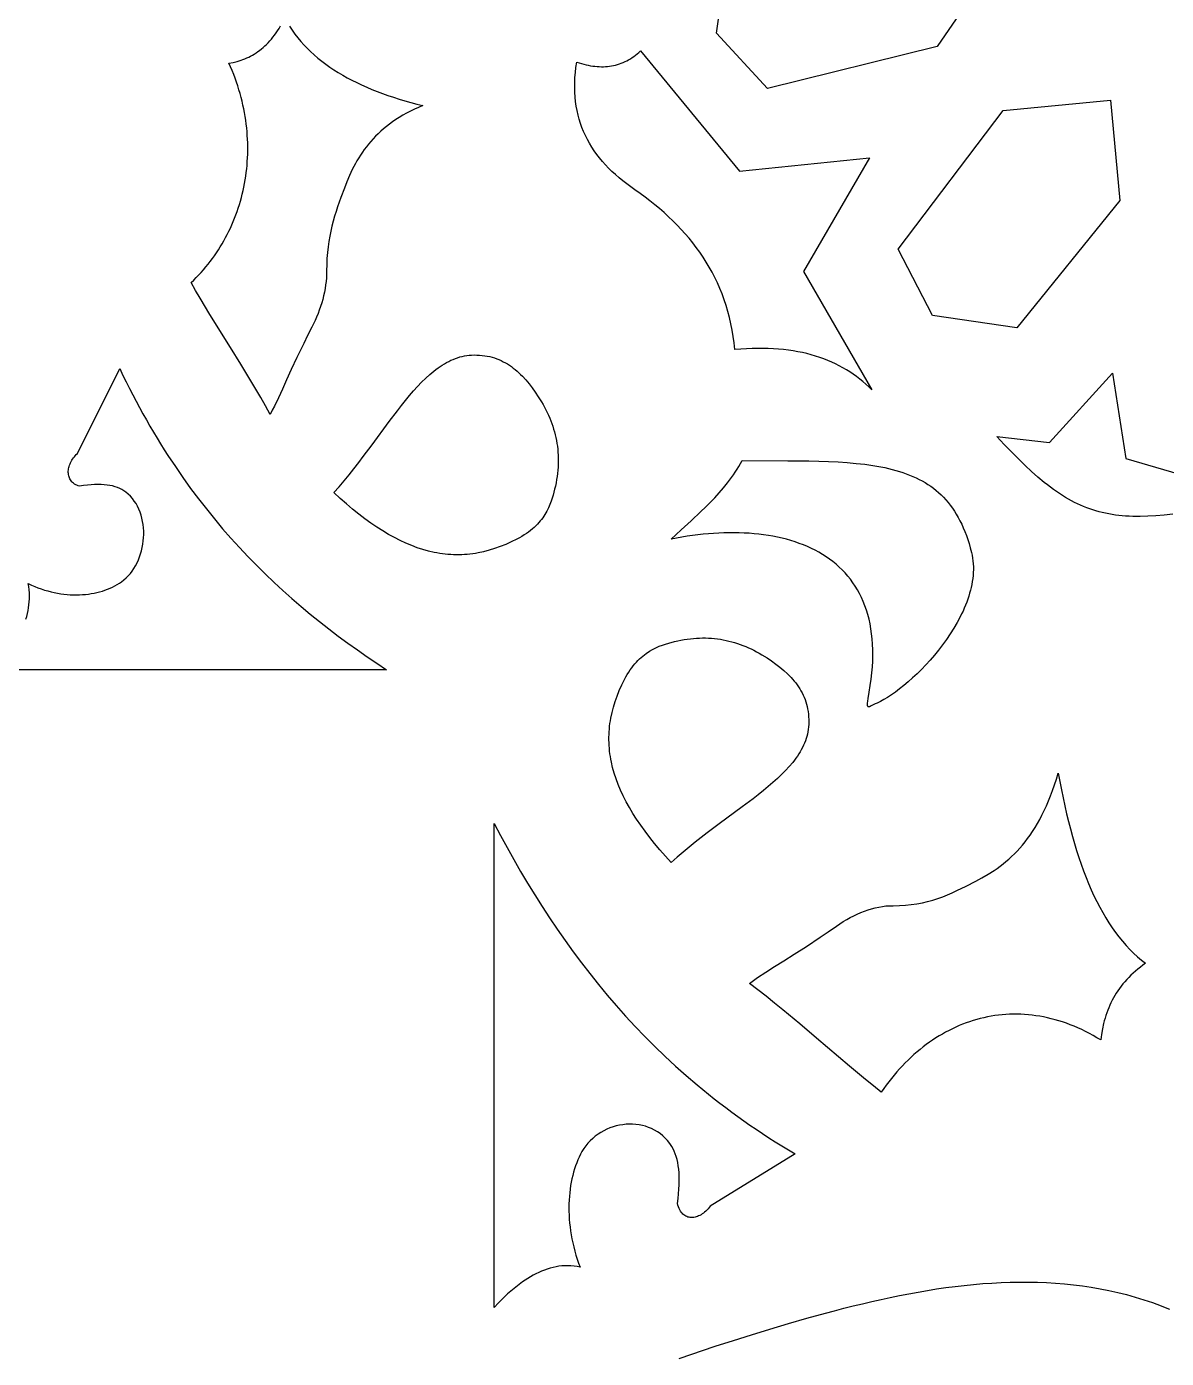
# Model space of a CAD drawing. Extents: x -575 to 575, y -425 to 425.
# Drawn here: x 411.7 to 468.5, y 250.7 to 317.1 of the extents above; entities that cross this region are included whole.
import ezdxf

# ---------------------------------------------------------------- set-up
doc = ezdxf.new("R2010")
doc.units = 0
doc.layers.add('LAYER_1', color=18, linetype='CONTINUOUS')

msp = doc.modelspace()

# ---------------------------------------------------------------- linework, layer by layer
at = {"layer": 'LAYER_1'}
for points in [[(459.839, 320.131), (457.074, 316.085), (448.628, 313.991), (446.075, 316.747), (446.613, 320.472), (455.017, 322.535)], [(447.231, 309.859), (453.698, 310.526), (450.406, 304.862), (453.815, 298.976), (453.672, 299.116), (453.524, 299.252), (453.372, 299.383), (453.217, 299.51), (453.057, 299.632), (452.893, 299.75), (452.725, 299.863), (452.552, 299.971), (452.376, 300.074), (452.195, 300.173), (452.009, 300.266), (451.819, 300.355), (451.625, 300.438), (451.426, 300.517), (451.222, 300.59), (451.014, 300.657), (450.801, 300.72), (450.583, 300.777), (450.36, 300.829), (450.132, 300.875), (449.9, 300.915), (449.662, 300.95), (449.419, 300.979), (449.171, 301.003), (448.918, 301.02), (448.66, 301.032), (448.396, 301.038), (448.127, 301.037), (447.853, 301.031), (447.573, 301.019), (447.287, 301), (446.996, 300.975), (446.961, 301.308), (446.916, 301.634), (446.862, 301.954), (446.8, 302.268), (446.729, 302.576), (446.649, 302.878), (446.561, 303.174), (446.465, 303.464), (446.36, 303.748), (446.248, 304.027), (446.127, 304.3), (445.999, 304.568), (445.864, 304.831), (445.72, 305.088), (445.57, 305.34), (445.412, 305.587), (445.247, 305.829), (445.076, 306.067), (444.897, 306.299), (444.712, 306.527), (444.52, 306.75), (444.322, 306.969), (444.118, 307.184), (443.907, 307.394), (443.691, 307.6), (443.468, 307.802), (443.24, 307.999), (443.007, 308.193), (442.767, 308.383), (442.523, 308.57), (442.273, 308.752), (442.019, 308.931), (441.81, 309.079), (441.609, 309.229), (441.414, 309.381), (441.226, 309.536), (441.046, 309.694), (440.873, 309.855), (440.707, 310.019), (440.548, 310.186), (440.397, 310.355), (440.253, 310.528), (440.116, 310.705), (439.988, 310.884), (439.866, 311.067), (439.753, 311.254), (439.648, 311.444), (439.55, 311.638), (439.46, 311.835), (439.379, 312.037), (439.305, 312.242), (439.24, 312.451), (439.183, 312.664), (439.134, 312.882), (439.093, 313.103), (439.061, 313.329), (439.038, 313.56), (439.023, 313.794), (439.017, 314.034), (439.02, 314.277), (439.031, 314.526), (439.051, 314.779), (439.081, 315.038), (439.119, 315.301), (439.353, 315.226), (439.582, 315.166), (439.695, 315.141), (439.807, 315.121), (439.917, 315.103), (440.027, 315.09), (440.135, 315.08), (440.242, 315.073), (440.347, 315.071), (440.452, 315.072), (440.555, 315.076), (440.658, 315.084), (440.759, 315.096), (440.858, 315.112), (440.957, 315.131), (441.054, 315.154), (441.151, 315.18), (441.246, 315.21), (441.339, 315.244), (441.432, 315.282), (441.524, 315.323), (441.614, 315.367), (441.703, 315.416), (441.791, 315.468), (441.878, 315.523), (441.963, 315.583), (442.048, 315.646), (442.131, 315.712), (442.213, 315.782), (442.294, 315.856)], [(466.166, 308.402), (461.031, 302.067), (456.832, 302.684), (455.132, 305.98), (460.355, 312.887), (465.709, 313.41)], [(434.144, 300.708), (434.278, 300.702), (434.409, 300.69), (434.536, 300.674), (434.661, 300.653), (434.783, 300.627), (434.903, 300.596), (435.019, 300.561), (435.133, 300.521), (435.245, 300.478), (435.354, 300.429), (435.461, 300.377), (435.565, 300.321), (435.667, 300.261), (435.767, 300.197), (435.865, 300.13), (435.961, 300.059), (436.055, 299.984), (436.147, 299.906), (436.237, 299.825), (436.325, 299.74), (436.412, 299.653), (436.581, 299.469), (436.744, 299.274), (436.902, 299.069), (437.056, 298.855), (437.205, 298.632), (437.368, 298.371), (437.444, 298.239), (437.516, 298.107), (437.585, 297.974), (437.651, 297.839), (437.713, 297.704), (437.772, 297.568), (437.827, 297.432), (437.878, 297.294), (437.926, 297.156), (437.97, 297.016), (438.01, 296.876), (438.047, 296.735), (438.079, 296.593), (438.108, 296.45), (438.133, 296.306), (438.154, 296.161), (438.171, 296.015), (438.184, 295.868), (438.193, 295.72), (438.199, 295.571), (438.199, 295.421), (438.196, 295.27), (438.189, 295.118), (438.178, 294.965), (438.162, 294.81), (438.142, 294.655), (438.118, 294.499), (438.089, 294.341), (438.056, 294.183), (438.019, 294.023), (437.942, 293.731), (437.897, 293.578), (437.844, 293.42), (437.783, 293.26), (437.713, 293.097), (437.63, 292.933), (437.535, 292.769), (437.426, 292.604), (437.365, 292.522), (437.301, 292.441), (437.232, 292.36), (437.158, 292.28), (437.08, 292.2), (436.997, 292.121), (436.909, 292.043), (436.816, 291.966), (436.717, 291.891), (436.612, 291.816), (436.502, 291.743), (436.386, 291.671), (436.264, 291.601), (436.135, 291.532), (435.858, 291.396), (435.581, 291.272), (435.306, 291.162), (435.031, 291.065), (434.757, 290.981), (434.483, 290.91), (434.21, 290.853), (434.073, 290.829), (433.937, 290.809), (433.8, 290.791), (433.664, 290.778), (433.527, 290.767), (433.391, 290.76), (433.254, 290.757), (433.117, 290.756), (432.98, 290.759), (432.843, 290.766), (432.706, 290.776), (432.568, 290.789), (432.431, 290.805), (432.293, 290.825), (432.155, 290.849), (432.017, 290.876), (431.739, 290.939), (431.46, 291.017), (431.18, 291.108), (430.898, 291.213), (430.615, 291.332), (430.329, 291.465), (430.042, 291.612), (429.752, 291.772), (429.46, 291.947), (429.166, 292.136), (428.868, 292.339), (428.568, 292.556), (428.265, 292.787), (427.959, 293.032), (427.649, 293.292), (427.336, 293.566), (427.019, 293.854), (427.281, 294.149), (427.535, 294.446), (427.783, 294.745), (428.024, 295.045), (428.26, 295.346), (428.49, 295.646), (428.937, 296.241), (429.784, 297.391), (430.192, 297.933), (430.394, 298.194), (430.594, 298.446), (430.794, 298.689), (430.994, 298.922), (431.194, 299.144), (431.394, 299.355), (431.596, 299.553), (431.799, 299.739), (432.004, 299.911), (432.107, 299.992), (432.211, 300.068), (432.316, 300.141), (432.421, 300.21), (432.528, 300.275), (432.635, 300.336), (432.743, 300.393), (432.852, 300.445), (432.962, 300.493), (433.073, 300.537), (433.185, 300.576), (433.299, 300.61), (433.413, 300.639), (433.529, 300.663), (433.647, 300.683), (433.765, 300.697), (433.886, 300.706), (434.007, 300.71)], [(449.63, 295.445), (450.161, 295.44), (450.678, 295.433), (451.179, 295.421), (451.666, 295.404), (452.137, 295.38), (452.593, 295.35), (453.035, 295.311), (453.461, 295.264), (453.872, 295.206), (454.071, 295.173), (454.267, 295.137), (454.46, 295.098), (454.648, 295.056), (454.833, 295.011), (455.014, 294.962), (455.191, 294.91), (455.364, 294.854), (455.533, 294.794), (455.699, 294.731), (455.861, 294.663), (456.018, 294.591), (456.173, 294.515), (456.323, 294.435), (456.469, 294.35), (456.612, 294.261), (456.751, 294.167), (456.886, 294.068), (457.017, 293.964), (457.145, 293.854), (457.268, 293.74), (457.388, 293.62), (457.504, 293.495), (457.616, 293.364), (457.724, 293.228), (457.828, 293.085), (457.929, 292.937), (458.025, 292.782), (458.118, 292.621), (458.207, 292.454), (458.292, 292.281), (458.373, 292.1), (458.451, 291.914), (458.524, 291.72), (458.594, 291.519), (458.659, 291.311), (458.721, 291.096), (458.779, 290.874), (458.811, 290.733), (458.836, 290.592), (458.854, 290.449), (458.867, 290.305), (458.874, 290.161), (458.874, 290.016), (458.87, 289.87), (458.859, 289.723), (458.843, 289.577), (458.822, 289.429), (458.796, 289.282), (458.765, 289.134), (458.73, 288.986), (458.689, 288.838), (458.644, 288.69), (458.595, 288.542), (458.542, 288.395), (458.484, 288.248), (458.423, 288.101), (458.358, 287.955), (458.289, 287.809), (458.217, 287.664), (458.063, 287.376), (457.898, 287.093), (457.721, 286.813), (457.535, 286.539), (457.341, 286.271), (457.139, 286.01), (456.932, 285.756), (456.72, 285.509), (456.504, 285.272), (456.286, 285.045), (456.067, 284.827), (455.848, 284.621), (455.63, 284.426), (455.415, 284.243), (455.203, 284.074), (454.996, 283.918), (454.795, 283.777), (454.601, 283.651), (454.416, 283.541), (454.241, 283.447), (454.076, 283.371), (453.991, 283.333), (453.916, 283.295), (453.789, 283.228), (453.739, 283.203), (453.696, 283.186), (453.662, 283.179), (453.647, 283.18), (453.635, 283.185), (453.624, 283.193), (453.616, 283.205), (453.605, 283.242), (453.601, 283.297), (453.604, 283.372), (453.614, 283.471), (453.632, 283.593), (453.687, 283.921), (453.741, 284.244), (453.785, 284.56), (453.819, 284.868), (453.844, 285.169), (453.86, 285.463), (453.867, 285.749), (453.865, 286.028), (453.855, 286.299), (453.836, 286.563), (453.808, 286.82), (453.773, 287.071), (453.729, 287.313), (453.677, 287.549), (453.617, 287.778), (453.549, 288.001), (453.474, 288.216), (453.392, 288.424), (453.302, 288.626), (453.206, 288.821), (453.102, 289.01), (452.991, 289.191), (452.874, 289.367), (452.75, 289.536), (452.62, 289.698), (452.483, 289.854), (452.341, 290.004), (452.192, 290.147), (452.038, 290.285), (451.878, 290.416), (451.712, 290.541), (451.541, 290.66), (451.365, 290.773), (451.184, 290.88), (450.997, 290.981), (450.806, 291.076), (450.611, 291.165), (450.41, 291.249), (450.206, 291.327), (449.997, 291.4), (449.784, 291.467), (449.567, 291.528), (449.346, 291.584), (449.122, 291.634), (448.894, 291.679), (448.663, 291.719), (448.428, 291.754), (448.191, 291.783), (447.95, 291.807), (447.707, 291.826), (447.461, 291.84), (447.213, 291.849), (446.962, 291.853), (446.709, 291.852), (446.454, 291.847), (446.197, 291.836), (445.938, 291.821), (445.678, 291.801), (445.416, 291.777), (445.153, 291.747), (444.889, 291.714), (444.623, 291.676), (444.357, 291.633), (444.09, 291.587), (443.822, 291.535), (444.321, 291.999), (444.817, 292.453), (445.301, 292.905), (445.538, 293.133), (445.77, 293.364), (445.995, 293.6), (446.215, 293.84), (446.427, 294.086), (446.632, 294.34), (446.827, 294.602), (446.921, 294.737), (447.013, 294.874), (447.103, 295.014), (447.189, 295.157), (447.273, 295.302), (447.354, 295.451)], [(445.539, 286.612), (445.688, 286.607), (445.836, 286.598), (445.982, 286.585), (446.128, 286.568), (446.273, 286.546), (446.417, 286.522), (446.561, 286.493), (446.703, 286.46), (446.844, 286.424), (446.984, 286.383), (447.124, 286.339), (447.262, 286.292), (447.4, 286.24), (447.536, 286.185), (447.672, 286.127), (447.807, 286.065), (447.941, 285.999), (448.075, 285.93), (448.207, 285.857), (448.339, 285.781), (448.6, 285.619), (448.823, 285.469), (449.037, 285.316), (449.242, 285.158), (449.437, 284.995), (449.621, 284.826), (449.708, 284.739), (449.793, 284.65), (449.874, 284.56), (449.952, 284.468), (450.026, 284.374), (450.098, 284.278), (450.165, 284.18), (450.229, 284.08), (450.289, 283.978), (450.345, 283.874), (450.397, 283.767), (450.445, 283.658), (450.489, 283.547), (450.529, 283.433), (450.564, 283.316), (450.595, 283.197), (450.621, 283.075), (450.642, 282.95), (450.658, 282.822), (450.67, 282.691), (450.676, 282.557), (450.678, 282.421), (450.674, 282.299), (450.665, 282.179), (450.651, 282.06), (450.631, 281.943), (450.607, 281.827), (450.577, 281.712), (450.543, 281.599), (450.505, 281.486), (450.461, 281.375), (450.413, 281.265), (450.361, 281.156), (450.304, 281.048), (450.243, 280.941), (450.178, 280.835), (450.109, 280.729), (450.036, 280.624), (449.959, 280.52), (449.879, 280.417), (449.707, 280.212), (449.521, 280.009), (449.323, 279.807), (449.112, 279.607), (448.889, 279.407), (448.656, 279.207), (448.414, 279.008), (448.162, 278.807), (447.901, 278.606), (447.359, 278.198), (446.209, 277.35), (445.614, 276.904), (445.314, 276.673), (445.013, 276.438), (444.713, 276.196), (444.414, 275.948), (444.117, 275.694), (443.822, 275.433), (443.534, 275.749), (443.26, 276.063), (443, 276.372), (442.755, 276.679), (442.524, 276.982), (442.307, 277.282), (442.104, 277.579), (441.915, 277.874), (441.74, 278.166), (441.58, 278.455), (441.433, 278.743), (441.3, 279.028), (441.181, 279.312), (441.076, 279.594), (440.985, 279.874), (440.907, 280.153), (440.843, 280.43), (440.817, 280.568), (440.793, 280.706), (440.773, 280.844), (440.757, 280.982), (440.743, 281.119), (440.734, 281.257), (440.727, 281.394), (440.724, 281.531), (440.724, 281.667), (440.728, 281.804), (440.735, 281.941), (440.746, 282.077), (440.759, 282.214), (440.776, 282.35), (440.797, 282.487), (440.821, 282.623), (440.878, 282.897), (440.949, 283.17), (441.033, 283.444), (441.13, 283.719), (441.24, 283.995), (441.364, 284.271), (441.5, 284.549), (441.569, 284.677), (441.639, 284.8), (441.711, 284.916), (441.784, 285.026), (441.858, 285.13), (441.934, 285.229), (442.011, 285.322), (442.089, 285.41), (442.168, 285.494), (442.248, 285.572), (442.328, 285.645), (442.409, 285.714), (442.49, 285.779), (442.572, 285.839), (442.736, 285.949), (442.901, 286.044), (443.065, 286.126), (443.228, 286.197), (443.388, 286.258), (443.546, 286.31), (443.699, 286.356), (443.991, 286.432), (444.151, 286.47), (444.309, 286.503), (444.467, 286.531), (444.623, 286.555), (444.778, 286.575), (444.932, 286.591), (445.086, 286.602), (445.238, 286.61), (445.389, 286.613)], [(463.179, 279.457), (463.257, 279.046), (463.339, 278.642), (463.425, 278.245), (463.514, 277.856), (463.607, 277.473), (463.704, 277.098), (463.804, 276.731), (463.908, 276.371), (464.016, 276.019), (464.128, 275.674), (464.243, 275.337), (464.363, 275.009), (464.487, 274.688), (464.614, 274.376), (464.746, 274.071), (464.882, 273.775), (465.022, 273.488), (465.167, 273.209), (465.315, 272.939), (465.468, 272.677), (465.626, 272.425), (465.788, 272.181), (465.954, 271.946), (466.125, 271.72), (466.301, 271.504), (466.481, 271.297), (466.666, 271.099), (466.856, 270.911), (467.05, 270.733), (467.249, 270.564), (467.453, 270.405), (467.32, 270.311), (467.191, 270.214), (467.067, 270.116), (466.948, 270.016), (466.833, 269.914), (466.722, 269.811), (466.617, 269.706), (466.515, 269.599), (466.418, 269.49), (466.325, 269.38), (466.236, 269.268), (466.152, 269.154), (466.071, 269.039), (465.994, 268.922), (465.922, 268.804), (465.853, 268.684), (465.788, 268.563), (465.726, 268.441), (465.668, 268.317), (465.614, 268.191), (465.564, 268.064), (465.516, 267.936), (465.473, 267.807), (465.432, 267.676), (465.395, 267.544), (465.361, 267.411), (465.302, 267.141), (465.255, 266.866), (465.22, 266.587), (465.031, 266.701), (464.842, 266.809), (464.652, 266.912), (464.462, 267.009), (464.272, 267.102), (464.082, 267.188), (463.892, 267.27), (463.701, 267.346), (463.511, 267.417), (463.32, 267.483), (463.13, 267.543), (462.94, 267.598), (462.749, 267.648), (462.559, 267.693), (462.369, 267.733), (462.18, 267.768), (461.991, 267.797), (461.802, 267.822), (461.613, 267.842), (461.425, 267.856), (461.238, 267.866), (461.051, 267.871), (460.864, 267.871), (460.678, 267.866), (460.493, 267.856), (460.309, 267.841), (460.125, 267.822), (459.943, 267.798), (459.761, 267.769), (459.58, 267.735), (459.399, 267.697), (459.22, 267.654), (459.042, 267.606), (458.865, 267.554), (458.689, 267.498), (458.515, 267.436), (458.341, 267.371), (458.169, 267.3), (457.998, 267.226), (457.829, 267.147), (457.661, 267.063), (457.494, 266.975), (457.329, 266.883), (457.165, 266.786), (457.003, 266.686), (456.843, 266.58), (456.684, 266.471), (456.527, 266.357), (456.372, 266.24), (456.218, 266.118), (456.067, 265.992), (455.917, 265.862), (455.769, 265.727), (455.623, 265.589), (455.48, 265.447), (455.338, 265.301), (455.199, 265.15), (455.061, 264.996), (454.926, 264.838), (454.793, 264.676), (454.663, 264.51), (454.535, 264.341), (454.409, 264.167), (454.286, 263.99), (453.896, 264.299), (453.502, 264.619), (452.7, 265.285), (451.058, 266.683), (450.225, 267.39), (449.389, 268.087), (448.971, 268.428), (448.553, 268.762), (448.136, 269.087), (447.721, 269.401), (447.927, 269.554), (448.13, 269.699), (448.539, 269.972), (448.968, 270.243), (449.434, 270.531), (449.957, 270.856), (450.557, 271.24), (451.252, 271.702), (451.641, 271.969), (452.06, 272.264), (452.226, 272.377), (452.394, 272.485), (452.565, 272.588), (452.739, 272.684), (452.914, 272.775), (453.091, 272.858), (453.269, 272.935), (453.448, 273.005), (453.627, 273.068), (453.807, 273.123), (453.987, 273.17), (454.166, 273.209), (454.344, 273.239), (454.522, 273.261), (454.697, 273.273), (454.872, 273.277), (455.187, 273.281), (455.49, 273.299), (455.782, 273.328), (456.063, 273.37), (456.334, 273.422), (456.597, 273.485), (456.853, 273.557), (457.102, 273.637), (457.346, 273.725), (457.586, 273.82), (457.822, 273.921), (458.056, 274.027), (458.521, 274.253), (458.989, 274.492), (459.303, 274.659), (459.611, 274.839), (459.913, 275.032), (460.062, 275.135), (460.209, 275.243), (460.354, 275.355), (460.498, 275.472), (460.639, 275.594), (460.779, 275.722), (460.917, 275.856), (461.053, 275.996), (461.187, 276.142), (461.318, 276.295), (461.448, 276.454), (461.576, 276.621), (461.701, 276.796), (461.824, 276.978), (461.944, 277.169), (462.063, 277.367), (462.179, 277.575), (462.292, 277.791), (462.403, 278.016), (462.511, 278.251), (462.617, 278.496), (462.72, 278.75), (462.82, 279.015), (462.917, 279.291), (463.012, 279.577), (463.103, 279.875)], [(435.321, 276.772), (435.649, 276.173), (435.984, 275.578), (436.326, 274.987), (436.675, 274.401), (437.032, 273.819), (437.397, 273.242), (437.77, 272.67), (438.152, 272.104), (438.543, 271.542), (438.943, 270.986), (439.352, 270.436), (439.771, 269.892), (440.201, 269.354), (440.641, 268.822), (441.091, 268.297), (441.552, 267.778), (442.025, 267.266), (442.51, 266.761), (443.006, 266.264), (443.514, 265.773), (444.035, 265.29), (444.569, 264.815), (445.116, 264.348), (445.676, 263.889), (445.961, 263.662), (446.25, 263.438), (446.542, 263.216), (446.838, 262.995), (447.137, 262.777), (447.44, 262.561), (447.746, 262.348), (448.057, 262.136), (448.37, 261.927), (448.688, 261.72), (449.01, 261.516), (449.335, 261.313), (449.664, 261.113), (449.997, 260.916), (445.765, 258.302), (445.713, 258.235), (445.66, 258.173), (445.605, 258.114), (445.548, 258.059), (445.491, 258.009), (445.432, 257.962), (445.373, 257.92), (445.313, 257.882), (445.253, 257.849), (445.192, 257.82), (445.131, 257.795), (445.07, 257.775), (445.01, 257.759), (444.949, 257.749), (444.89, 257.743), (444.831, 257.741), (444.773, 257.745), (444.717, 257.754), (444.661, 257.768), (444.607, 257.786), (444.555, 257.81), (444.504, 257.84), (444.456, 257.874), (444.41, 257.914), (444.366, 257.96), (444.324, 258.011), (444.286, 258.067), (444.25, 258.129), (444.217, 258.197), (444.188, 258.271), (444.162, 258.35), (444.14, 258.436), (444.17, 258.685), (444.194, 258.923), (444.211, 259.15), (444.222, 259.368), (444.226, 259.576), (444.224, 259.775), (444.215, 259.964), (444.201, 260.144), (444.179, 260.315), (444.151, 260.478), (444.117, 260.632), (444.077, 260.778), (444.03, 260.916), (443.977, 261.046), (443.918, 261.169), (443.852, 261.284), (443.752, 261.434), (443.643, 261.573), (443.527, 261.7), (443.404, 261.816), (443.274, 261.922), (443.138, 262.016), (442.997, 262.1), (442.851, 262.172), (442.701, 262.235), (442.547, 262.287), (442.389, 262.328), (442.23, 262.36), (442.068, 262.381), (441.905, 262.393), (441.741, 262.394), (441.576, 262.386), (441.412, 262.368), (441.249, 262.341), (441.088, 262.304), (440.928, 262.258), (440.771, 262.203), (440.617, 262.139), (440.467, 262.066), (440.321, 261.984), (440.18, 261.893), (440.045, 261.794), (439.916, 261.686), (439.793, 261.57), (439.677, 261.446), (439.57, 261.313), (439.47, 261.173), (439.38, 261.024), (439.308, 260.892), (439.241, 260.755), (439.177, 260.614), (439.118, 260.468), (439.062, 260.317), (439.01, 260.163), (438.963, 260.004), (438.92, 259.842), (438.881, 259.676), (438.846, 259.507), (438.815, 259.334), (438.789, 259.159), (438.768, 258.98), (438.751, 258.799), (438.738, 258.615), (438.731, 258.429), (438.728, 258.241), (438.729, 258.051), (438.736, 257.858), (438.747, 257.664), (438.764, 257.469), (438.785, 257.272), (438.812, 257.074), (438.844, 256.875), (438.88, 256.676), (438.923, 256.475), (438.97, 256.274), (439.023, 256.073), (439.081, 255.872), (439.145, 255.671), (439.214, 255.47), (439.289, 255.269), (439.137, 255.301), (438.984, 255.324), (438.833, 255.338), (438.682, 255.344), (438.532, 255.342), (438.383, 255.332), (438.235, 255.315), (438.088, 255.291), (437.942, 255.259), (437.796, 255.221), (437.653, 255.177), (437.51, 255.126), (437.368, 255.07), (437.228, 255.008), (437.09, 254.941), (436.952, 254.869), (436.817, 254.792), (436.682, 254.711), (436.55, 254.625), (436.419, 254.536), (436.162, 254.347), (435.913, 254.145), (435.672, 253.934), (435.439, 253.714), (435.215, 253.49), (435, 253.261), (435, 277.375)]]:
    msp.add_lwpolyline(points, close=True, dxfattribs=at)
for points in [[(424.814, 317.082), (424.944, 316.888), (425.081, 316.698), (425.225, 316.513), (425.375, 316.333), (425.532, 316.157), (425.696, 315.986), (425.867, 315.82), (426.044, 315.658), (426.228, 315.501), (426.418, 315.348), (426.615, 315.199), (426.818, 315.054), (427.027, 314.914), (427.242, 314.778), (427.463, 314.647), (427.69, 314.519), (427.923, 314.395), (428.162, 314.276), (428.407, 314.16), (428.658, 314.048), (428.914, 313.94), (429.175, 313.836), (429.443, 313.736), (429.715, 313.639), (429.993, 313.547), (430.277, 313.457), (430.565, 313.372), (430.859, 313.289), (431.158, 313.211), (431.461, 313.135), (431.245, 313.044), (431.037, 312.949), (430.836, 312.852), (430.644, 312.752), (430.459, 312.649), (430.281, 312.543), (430.11, 312.435), (429.946, 312.324), (429.789, 312.211), (429.638, 312.095), (429.494, 311.977), (429.355, 311.856), (429.223, 311.733), (429.096, 311.608), (428.974, 311.48), (428.858, 311.351), (428.747, 311.219), (428.641, 311.085), (428.539, 310.949), (428.442, 310.811), (428.349, 310.671), (428.26, 310.53), (428.175, 310.386), (428.093, 310.241), (428.015, 310.094), (427.941, 309.945), (427.8, 309.643), (427.669, 309.335), (427.547, 309.022), (427.374, 308.553), (427.21, 308.088), (427.132, 307.854), (427.059, 307.618), (426.99, 307.378), (426.926, 307.134), (426.867, 306.885), (426.815, 306.63), (426.77, 306.366), (426.732, 306.095), (426.702, 305.814), (426.68, 305.522), (426.667, 305.219), (426.664, 304.904), (426.662, 304.73), (426.652, 304.554), (426.637, 304.376), (426.614, 304.198), (426.586, 304.019), (426.552, 303.839), (426.512, 303.659), (426.467, 303.48), (426.416, 303.301), (426.36, 303.123), (426.299, 302.946), (426.233, 302.771), (426.163, 302.597), (426.089, 302.426), (426.01, 302.258), (425.928, 302.093), (425.714, 301.673), (425.519, 301.284), (425.183, 300.589), (424.904, 299.99), (424.667, 299.466), (424.458, 299), (424.261, 298.572), (424.062, 298.162), (423.957, 297.959), (423.846, 297.753), (423.617, 298.169), (423.381, 298.585), (423.139, 299.003), (422.891, 299.421), (422.384, 300.257), (421.87, 301.09), (420.853, 302.733), (420.369, 303.534), (420.136, 303.928), (419.912, 304.318), (420.041, 304.441), (420.167, 304.567), (420.29, 304.695), (420.411, 304.826), (420.528, 304.958), (420.643, 305.094), (420.755, 305.231), (420.865, 305.37), (420.971, 305.512), (421.074, 305.656), (421.175, 305.801), (421.272, 305.949), (421.367, 306.099), (421.459, 306.25), (421.547, 306.404), (421.633, 306.559), (421.716, 306.716), (421.795, 306.875), (421.871, 307.035), (421.945, 307.197), (422.015, 307.361), (422.082, 307.526), (422.146, 307.693), (422.207, 307.861), (422.264, 308.03), (422.319, 308.201), (422.37, 308.373), (422.417, 308.547), (422.462, 308.722), (422.503, 308.897), (422.541, 309.074), (422.576, 309.252), (422.607, 309.432), (422.635, 309.612), (422.659, 309.793), (422.68, 309.975), (422.698, 310.157), (422.712, 310.341), (422.722, 310.525), (422.73, 310.711), (422.733, 310.896), (422.733, 311.083), (422.73, 311.27), (422.723, 311.457), (422.712, 311.645), (422.698, 311.834), (422.68, 312.023), (422.658, 312.212), (422.633, 312.402), (422.604, 312.591), (422.571, 312.782), (422.535, 312.972), (422.495, 313.162), (422.451, 313.353), (422.403, 313.543), (422.352, 313.734), (422.296, 313.924), (422.237, 314.114), (422.174, 314.305), (422.107, 314.495), (422.036, 314.684), (421.961, 314.874), (421.882, 315.063), (421.8, 315.252), (422.003, 315.287), (422.202, 315.334), (422.399, 315.393), (422.496, 315.427), (422.592, 315.464), (422.687, 315.505), (422.781, 315.549), (422.874, 315.596), (422.966, 315.646), (423.058, 315.701), (423.148, 315.758), (423.237, 315.82), (423.325, 315.885), (423.412, 315.954), (423.498, 316.026), (423.583, 316.103), (423.666, 316.184), (423.749, 316.268), (423.83, 316.357), (423.911, 316.45), (423.99, 316.547), (424.067, 316.649), (424.144, 316.755), (424.219, 316.865), (424.293, 316.98), (424.366, 317.099)], [(411.685, 287.542), (411.726, 287.685), (411.762, 287.829), (411.792, 287.974), (411.818, 288.12), (411.838, 288.267), (411.851, 288.415), (411.859, 288.564), (411.861, 288.714), (411.856, 288.865), (411.845, 289.016), (411.826, 289.169), (411.8, 289.321), (411.962, 289.247), (412.125, 289.177), (412.287, 289.113), (412.449, 289.055), (412.612, 289.002), (412.774, 288.955), (412.936, 288.913), (413.097, 288.876), (413.258, 288.844), (413.417, 288.818), (413.576, 288.796), (413.734, 288.78), (413.89, 288.768), (414.046, 288.762), (414.199, 288.76), (414.351, 288.763), (414.501, 288.771), (414.65, 288.783), (414.796, 288.8), (414.94, 288.821), (415.082, 288.848), (415.221, 288.878), (415.358, 288.913), (415.492, 288.952), (415.622, 288.995), (415.75, 289.043), (415.875, 289.094), (415.997, 289.15), (416.114, 289.209), (416.229, 289.273), (416.339, 289.34), (416.446, 289.412), (416.566, 289.502), (416.679, 289.602), (416.786, 289.709), (416.886, 289.825), (416.98, 289.948), (417.067, 290.077), (417.147, 290.212), (417.22, 290.353), (417.286, 290.499), (417.345, 290.649), (417.397, 290.803), (417.442, 290.96), (417.479, 291.12), (417.509, 291.281), (417.531, 291.444), (417.545, 291.608), (417.552, 291.773), (417.55, 291.937), (417.541, 292.1), (417.524, 292.262), (417.499, 292.421), (417.465, 292.579), (417.423, 292.733), (417.373, 292.883), (417.314, 293.029), (417.246, 293.171), (417.17, 293.306), (417.085, 293.436), (416.992, 293.559), (416.889, 293.675), (416.777, 293.784), (416.656, 293.884), (416.563, 293.95), (416.463, 294.009), (416.358, 294.062), (416.247, 294.109), (416.129, 294.15), (416.005, 294.184), (415.873, 294.211), (415.735, 294.233), (415.59, 294.248), (415.437, 294.256), (415.277, 294.258), (415.109, 294.254), (414.933, 294.243), (414.75, 294.226), (414.557, 294.202), (414.357, 294.172), (414.288, 294.194), (414.224, 294.22), (414.164, 294.249), (414.109, 294.282), (414.059, 294.318), (414.013, 294.357), (413.972, 294.398), (413.936, 294.442), (413.903, 294.488), (413.875, 294.537), (413.852, 294.587), (413.832, 294.639), (413.817, 294.693), (413.806, 294.749), (413.799, 294.805), (413.796, 294.863), (413.797, 294.922), (413.802, 294.982), (413.811, 295.042), (413.823, 295.102), (413.839, 295.163), (413.859, 295.224), (413.883, 295.285), (413.91, 295.345), (413.94, 295.405), (413.974, 295.465), (414.012, 295.523), (414.053, 295.581), (414.097, 295.637), (414.144, 295.692), (414.194, 295.745), (414.248, 295.797), (416.358, 300.029), (416.518, 299.696), (416.679, 299.367), (416.842, 299.042), (417.008, 298.72), (417.175, 298.403), (417.343, 298.089), (417.514, 297.778), (417.687, 297.472), (417.861, 297.169), (418.037, 296.87), (418.215, 296.574), (418.394, 296.282), (418.575, 295.993), (418.758, 295.708), (419.129, 295.148), (419.506, 294.601), (419.889, 294.067), (420.279, 293.546), (420.675, 293.038), (421.077, 292.542), (421.484, 292.057), (421.897, 291.585), (422.316, 291.123), (422.74, 290.673), (423.169, 290.233), (423.604, 289.804), (424.043, 289.384), (424.487, 288.975), (424.936, 288.575), (425.389, 288.184), (425.846, 287.802), (426.308, 287.429), (426.773, 287.064), (427.243, 286.707), (427.716, 286.358), (428.193, 286.016), (428.674, 285.681), (429.157, 285.354), (429.644, 285.032), (410.18, 285.032)], [(468.804, 292.773), (468.374, 292.728), (467.961, 292.695), (467.564, 292.673), (467.182, 292.664), (466.996, 292.664), (466.814, 292.668), (466.635, 292.675), (466.458, 292.685), (466.285, 292.699), (466.114, 292.716), (465.946, 292.737), (465.78, 292.761), (465.616, 292.79), (465.454, 292.822), (465.294, 292.858), (465.136, 292.898), (464.98, 292.942), (464.825, 292.99), (464.671, 293.042), (464.518, 293.098), (464.366, 293.159), (464.215, 293.224), (464.064, 293.293), (463.914, 293.367), (463.765, 293.445), (463.615, 293.528), (463.465, 293.616), (463.316, 293.708), (463.166, 293.805), (463.015, 293.907), (462.864, 294.014), (462.712, 294.126), (462.559, 294.242), (462.405, 294.364), (462.093, 294.624), (461.775, 294.905), (461.45, 295.207), (461.115, 295.532), (460.771, 295.879), (460.415, 296.25), (460.047, 296.644), (462.669, 296.358), (465.808, 299.801), (466.47, 295.553), (474.364, 293.243)], [(444.215, 250.721), (446.017, 251.326), (446.922, 251.615), (447.831, 251.9), (448.745, 252.182), (449.661, 252.456), (450.581, 252.723), (451.502, 252.979), (451.964, 253.102), (452.425, 253.222), (452.887, 253.339), (453.349, 253.451), (453.812, 253.56), (454.274, 253.664), (454.736, 253.763), (455.198, 253.858), (455.66, 253.947), (456.122, 254.031), (456.583, 254.11), (457.044, 254.182), (457.504, 254.249), (457.964, 254.309), (458.423, 254.362), (458.882, 254.409), (459.34, 254.448), (459.796, 254.48), (460.252, 254.504), (460.707, 254.52), (461.161, 254.529), (461.614, 254.529), (462.066, 254.52), (462.516, 254.502), (462.965, 254.475), (463.412, 254.439), (463.858, 254.393), (464.303, 254.337), (464.746, 254.271), (465.187, 254.195), (465.626, 254.108), (466.063, 254.009), (466.499, 253.9), (466.932, 253.78), (467.148, 253.715), (467.364, 253.647), (467.579, 253.577), (467.793, 253.503), (468.007, 253.427), (468.22, 253.347), (468.433, 253.264), (468.645, 253.178)]]:
    msp.add_lwpolyline(points, dxfattribs=at)

doc.saveas('drawing.dxf')
